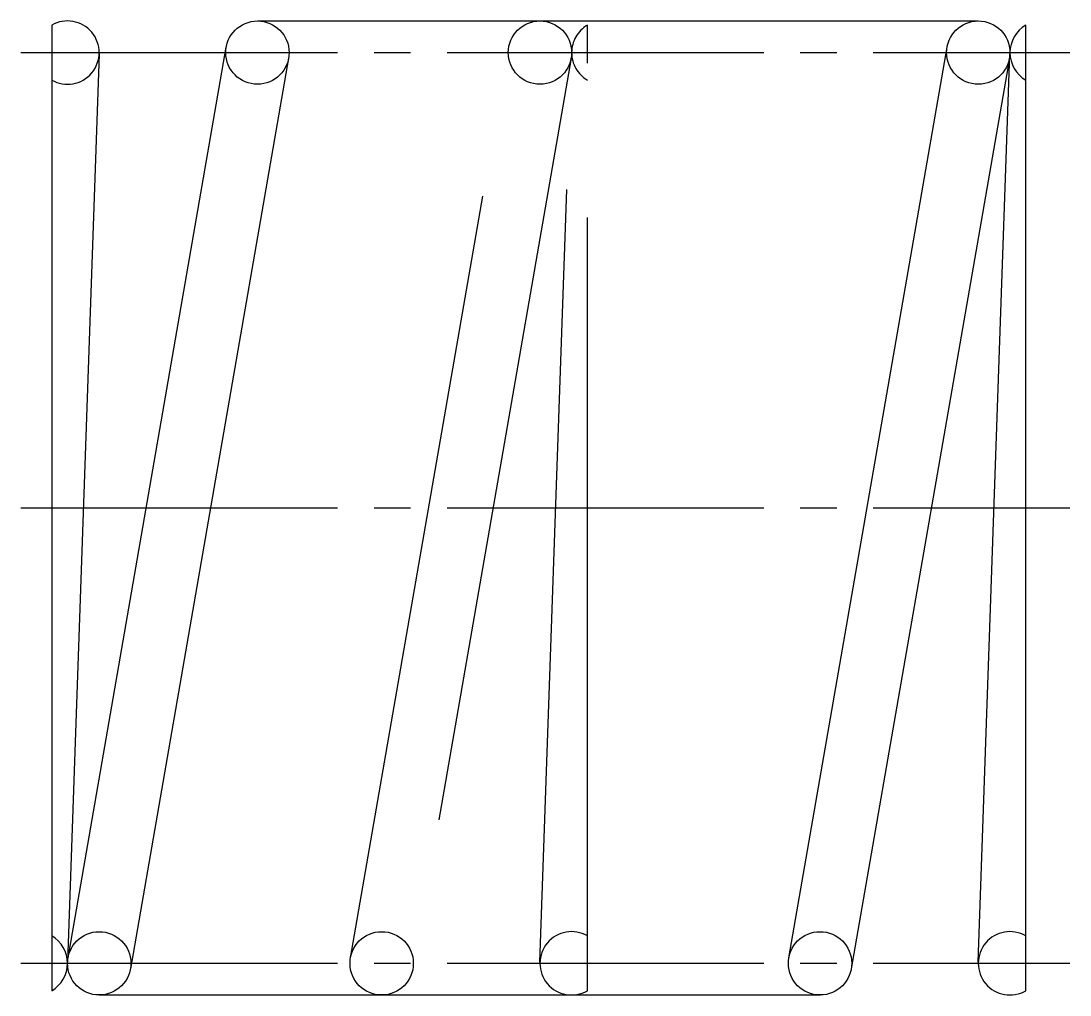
# Model space of a CAD drawing. Extents: x 2.6 to 39.4, y 2.5 to 34.2.
# Drawn here: x 28.61 to 39.38, y 24.19 to 34.19 of the extents above; entities outside this region: 2.
import ezdxf

# ---------------------------------------------------------------- set-up
doc = ezdxf.new("R2010")
doc.units = 0
doc.header["$LTSCALE"] = 0.25
doc.linetypes.add('CENTER', pattern=[17.5, 13, -1.5, 1.5, -1.5])
doc.linetypes.add('PHANTOM', pattern=[63.5, 31.75, -6.35, 6.35, -6.35, 6.35, -6.35])
doc.layers.get('0').update_dxf_attribs({"linetype": 'CONTINUOUS'})
doc.layers.add('CENTER', color=1, linetype='CENTER')

msp = doc.modelspace()

# ---------------------------------------------------------------- linework, layer by layer
for p, q in [((28.93, 34.149), (28.93, 24.236)), ((38.93, 24.236), (38.93, 34.149)), ((29.097, 24.573), (30.722, 33.923)), ((36.497, 24.573), (38.122, 33.923)), ((29.417, 33.856), (29.092, 24.529)), ((38.442, 24.529), (38.767, 33.856)), ((31.362, 33.812), (29.737, 24.462)), ((38.762, 33.812), (37.137, 24.462)), ((31.267, 24.193), (31.267, 24.193)), ((33.117, 24.193), (33.117, 24.193))]:
    msp.add_line(p, q)
at = {"color": 3, "linetype": 'PHANTOM'}
for p, q in [((31.042, 34.193), (38.442, 34.193)), ((34.43, 24.236), (34.43, 34.149)), ((31.997, 24.573), (33.622, 33.923)), ((33.942, 24.529), (34.267, 33.856)), ((34.262, 33.812), (32.637, 24.462)), ((29.417, 24.193), (36.817, 24.193))]:
    msp.add_line(p, q, dxfattribs=at)
for centre in [(31.042, 33.868), (38.442, 33.868), (29.417, 24.518), (36.817, 24.518)]:
    msp.add_circle(centre, 0.325)
for centre in [(33.942, 33.868), (32.317, 24.518)]:
    msp.add_circle(centre, 0.325, dxfattribs=at)
for centre, start, end in [((29.092, 33.868), 240, 120), ((39.092, 33.868), 120, 240), ((28.767, 24.518), 300, 60), ((38.767, 24.518), 60, 300)]:
    msp.add_arc(centre, 0.325, start, end)
for centre, start, end in [((34.592, 33.868), 120, 240), ((34.267, 24.518), 60, 300)]:
    msp.add_arc(centre, 0.325, start, end, dxfattribs=at)
at = {"layer": 'CENTER', "color": 1, "linetype": 'CENTER'}
for p, q in [((28.614, 33.868), (39.383, 33.868)), ((28.614, 29.193), (39.383, 29.193)), ((28.614, 24.518), (39.383, 24.518))]:
    msp.add_line(p, q, dxfattribs=at)

# ---------------------------------------------------------------- texts
for s, p in [('UF10-10', (2.5, 6.25)), ('UF10', (2.5, 2.5))]:
    msp.add_text(s, height=1).set_placement(p)

doc.saveas('drawing.dxf')
